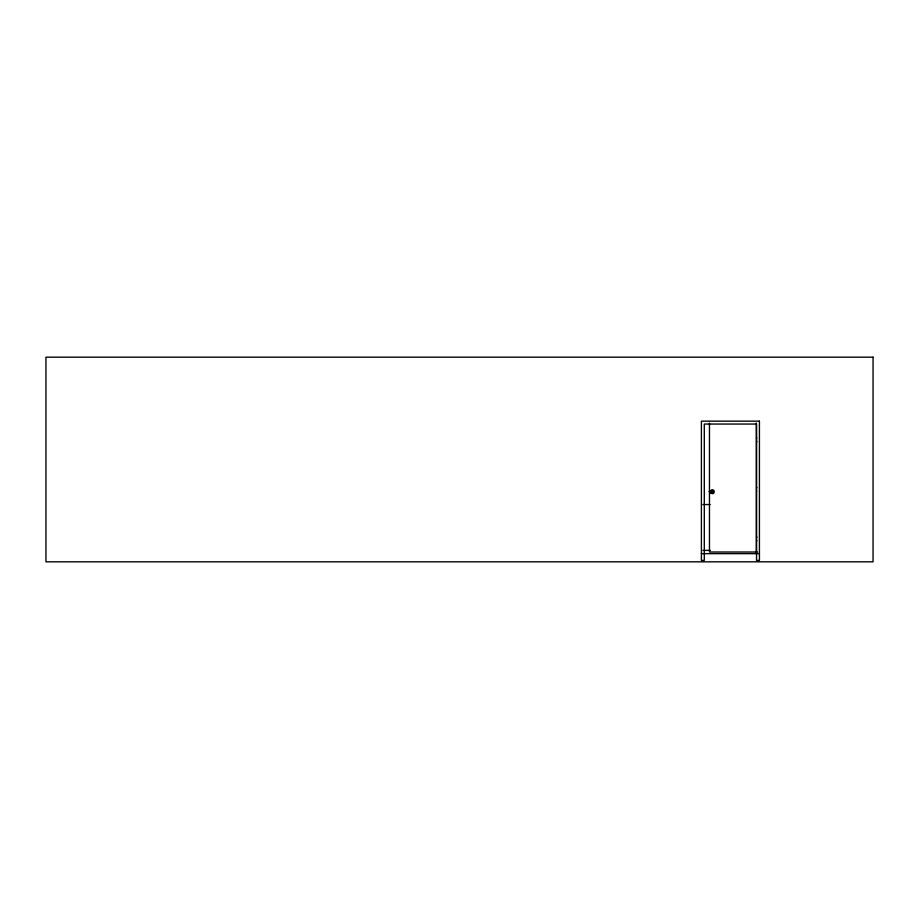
<?xml version="1.0" encoding="UTF-8"?>
<svg xmlns="http://www.w3.org/2000/svg" width="919" height="919" viewBox="0 0 919 919"><rect width="100%" height="100%" fill="white"/><g stroke="black" fill="none" stroke-linecap="round" stroke-linejoin="round"><path stroke-width="1.38" d="M756.728 441.223L756.728 441.855M756.682 487.311L756.716 487.828M756.728 540.188L756.728 540.82M711.099 492.067C713.535 493.147 711.042 490.424 712.007 490.815M712.776 492.216L712.478 490.907M756.728 437.903L756.636 438.306M756.728 536.868L756.728 537.5M756.762 491.137L756.567 491.091M710.732 491.183C708.262 493.962 713.753 488.471 712.65 492.412M711.478 491.068C713.581 490.264 712.007 494.123 710.846 492.193M711.857 492.297L711.857 491.183M712.627 492.573L711.34 492.216M702.874 504.531L710.169 504.531M702.874 550.378L710.284 550.378M757.497 552.009L709.468 552.009L709.468 423.085M701.404 553.652L759.427 553.652M712.064 490.78L712.432 490.815A1.298 1.126 -90 0 1 712.133 492.86A1.298 1.126 -90 0 1 710.49 492.079M756.371 423.085L756.371 552.009M710.915 491.24A1.93 1.677 -90 0 1 713.489 490.16A1.93 1.677 -90 0 1 713.489 493.319A1.93 1.677 -90 0 1 710.915 492.239M710.605 491.091A1.298 1.126 -90 0 1 712.374 490.826M709.365 491.366C710.226 495.732 712.512 488.644 709.365 491.366M710.042 491.573L710.801 492.01L710.1 491.458M873.05 357.169L45.95 357.169L45.95 561.831L873.05 561.831L873.05 357.169M759.427 421.155L701.404 421.155L701.404 560.395L704.299 560.395L704.299 424.05L756.532 424.05L756.532 560.395L759.427 560.395L759.427 421.155"/></g></svg>
